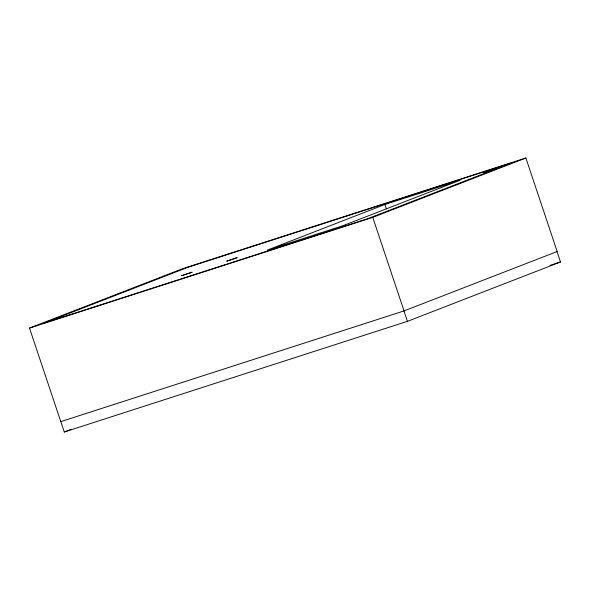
<?xml version="1.0" encoding="UTF-8"?>
<svg xmlns="http://www.w3.org/2000/svg" width="590" height="590" viewBox="0 0 590 590"><rect width="100%" height="100%" fill="white"/><g stroke="black" fill="none" stroke-linecap="round" stroke-linejoin="round"><path stroke-width="0.89" d="M29.5 328.077L182.627 268.693L525.882 157.995L557.174 251.524L403.944 310.952L407.425 321.344L64.273 432.005L29.5 328.077L372.755 217.378L525.882 157.995M384.864 204.509L267.285 250.116L342.495 225.859L460.075 180.252L384.864 204.509L386.317 208.845M64.273 432.005L71.117 429.358M407.425 321.344L560.5 261.975L557.019 251.576M60.8 421.614L404.047 310.915L372.755 217.378M549.998 265.36L560.5 261.975M181.676 275.678L191.971 272.248L181.676 275.678M226.803 261.127L237.099 257.697L226.803 261.127M483.955 172.295L493.218 169.212L483.955 172.295M187.863 267.307L44.11 323.062L367.511 218.765L511.272 163.01L187.863 267.307"/></g></svg>
